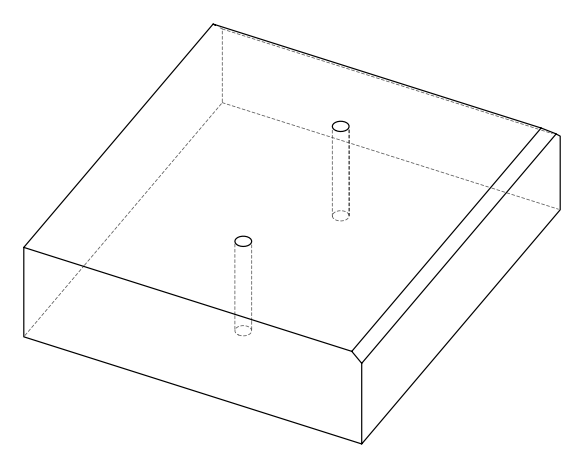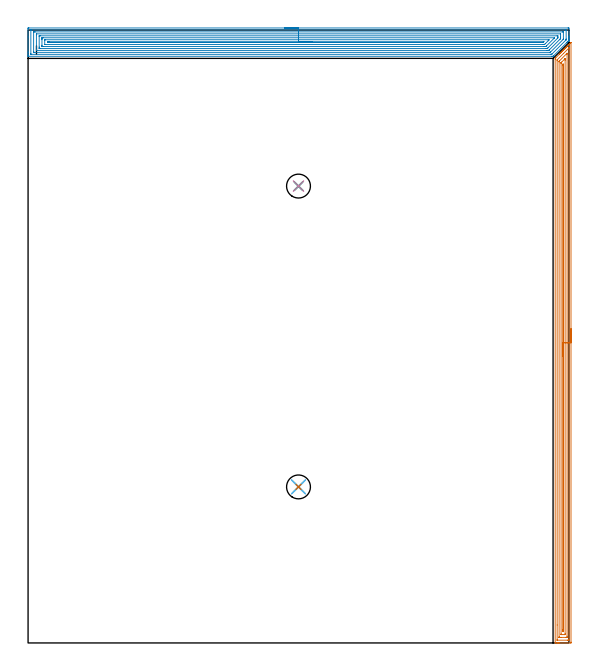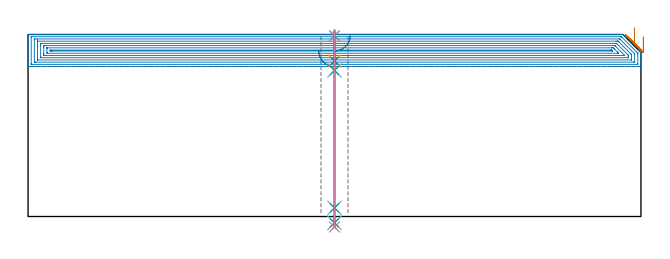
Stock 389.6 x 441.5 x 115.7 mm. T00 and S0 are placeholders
(PLAN: 10 operations, 7 tool changes, 44.6 min)
(1 AREA_MILL | FG_CHAMFER_SURFACE | UGT0205_001 | 17.23 min | 28485 mm3)
(2 AREA_MILL_1 | FG_CHAMFER_SURFACE_1 | UGT0205_001 | 24.96 min | 80184 mm3)
(3 SPOT_DRILL | STEP1HOLE | NXT0321_9005460120000 | 0.03 min | 6 mm3)
(4 SPOT_DRILL_1 | STEP1HOLE_1 | NXT0321_9005460120000 | 0.03 min | 2 mm3)
(5 DRILL_BLIND_HOLE_INTO_CENTER | STEP1HOLE | NXT0301_083 | 0.08 min | 1517 mm3)
(6 GUN_DRILL_THROUGH_HOLE | STEP1HOLE | UGT0307_008 | 0.58 min | 9487 mm3)
(7 DRILL_TO_ENLARGE_THROUGH_HOLE | STEP1HOLE | UGT0301_243 | 0.5 min | 15827 mm3)
(8 DRILL_BLIND_HOLE_INTO_CENTER_1 | STEP1HOLE_1 | NXT0301_083 | 0.08 min | 1515 mm3)
(9 GUN_DRILL_THROUGH_HOLE_1 | STEP1HOLE_1 | UGT0307_008 | 0.58 min | 9487 mm3)
(10 DRILL_TO_ENLARGE_THROUGH_HOLE_1 | STEP1HOLE_1 | UGT0301_243 | 0.5 min | 15829 mm3)
(TOOL UGT0205_001 | Chamfer Mill 20 x 3 x 45 deg. | D20 FL50 Z2)
(TOOL NXT0321_9005460120000 | NC Spot Drill, 142deg, 12mm, Carbide, Uncoated | D12 PA142 FL30 Z2)
(TOOL NXT0301_083 | Carbide Drill 11.2mm [860.1-1120-056A1-MM 2214] | D11.2 PA140 FL72 Z2)
(TOOL UGT0307_008 | Gun Drill 11 mm | D11 PA130 FL24 Z1)
(TOOL UGT0301_243 | Twist Drill 17.2 mm | D17.2 PA118 FL130 Z2)
(OP 1 AREA_MILL)
G17 G21 G94 G90
T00 M6
G54
G17 G0 G90 X391.1 Y226.25 S1061 M3
G43 Z125.7 H0
Z114.3
G94 G1 Y226.212 Z113.428 F250.
Y226.098 Z112.564
Y225.909 Z111.712
Y225.647 Z110.88
Y225.313 Z110.074
Y224.91 Z109.3
Y224.441 Z108.564
Y223.91 Z107.872
Y223.321 Z107.229
Y222.678 Z106.64
Y221.986 Z106.108
Y221.25 Z105.64
Y220.476 Z105.237
Y219.67 Z104.903
Y218.838 Z104.641
Y217.986 Z104.452
Y217.122 Z104.338
Y216.25 Z104.3
Y0.612
X391.095 Y0.144 Z104.303
X391.092 Y0.01 Z104.306
X390.953 Y0. Z104.444
X382.762 Z112.632
X382.208 Z113.189
X381.882 Z113.514
X381.328 Z114.068
X381.003 Z114.392
X380.013 Z115.387
X379.706 Y0.01 Z115.693
X379.7 Y0.165 Z115.7
Y420.28
X379.706 Y421.101 Z115.692
X379.775 Y421.173 Z115.624
X380.123 Y421.524 Z115.274
X382.762 Y424.163 Z112.634
X382.897 Y424.298 Z112.5
X383.063 Y424.464 Z112.334
X383.201 Y424.603 Z112.194
X383.344 Y424.745 Z112.054
X383.496 Y424.897 Z111.901
X383.641 Y425.043 Z111.754
X383.79 Y425.191 Z111.608
X383.93 Y425.331 Z111.468
X384.081 Y425.483 Z111.314
X384.566 Y425.966 Z110.834
X384.832 Y426.233 Z110.566
X384.96 Y426.362 Z110.436
X385.32 Y426.72 Z110.08
X385.487 Y426.887 Z109.913
X385.725 Y427.126 Z109.673
X385.84 Y427.241 Z109.556
X386.408 Y427.808 Z108.992
X386.618 Y428.019 Z108.78
X386.719 Y428.121 Z108.677
X387.159 Y428.559 Z108.24
X387.599 Y429. Z107.798
X387.809 Y429.209 Z107.59
X387.844 Y429.244 Z107.555
X388.478 Y429.88 Z106.918
X388.686 Y430.086 Z106.714
X389.357 Y430.759 Z106.039
X389.527 Y430.927 Z105.873
X389.595 Y430.995 Z105.805
X390.237 Y431.638 Z105.16
X390.369 Y431.769 Z105.031
X390.488 Y431.888 Z104.912
X390.677 Y432.078 Z104.721
X390.784 Y432.186 Z104.613
X391.013 Y432.413 Z104.386
X391.043 Y432.443 Z104.356
X391.085 Y432.483 Z104.314
X391.095 Y432.485 Z104.304
X391.1 Y432.483 Z104.3
Y216.25
X389.686 Z105.714
X389.685 Y2.512 Z105.715
X389.684 Y2.398 Z105.716
X389.679 Y2.018 Z105.721
X389.304 Y2.005 Z106.096
X388.918 Y2.002 Z106.482
X388.43 Y2. Z106.97
X381.198 Y2.001 Z114.202
X381.168 Y2.003 Z114.232
X381.137 Y2.009 Z114.263
X381.121 Y2.013 Z114.279
X381.12 Y2.037 Z114.28
X381.115 Y2.284 Z114.285
X381.114 Y12.93 Z114.286
X381.115 Y419.387 Z114.285
X381.117 Y419.777 Z114.283
X381.121 Y419.972 Z114.279
X381.124 Y420.062 Z114.276
X381.169 Y420.111 Z114.231
X381.332 Y420.28 Z114.068
X385.624 Y424.574 Z109.776
X389.461 Y428.411 Z105.939
X389.585 Y428.532 Z105.815
X389.666 Y428.609 Z105.734
X389.677 Y428.617 Z105.723
X389.68 Y428.569 Z105.72
X389.684 Y428.431 Z105.716
X389.685 Y428.316 Z105.715
X389.686 Y428.171 Z105.714
Y216.25
X388.271 Z107.129
Y4.84
X388.269 Y4.184 Z107.131
X388.267 Y4.066 Z107.133
X388.265 Y4.015 Z107.135
X388.212 Y4.007 Z107.188
X388.038 Y4.004 Z107.362
X387.339 Y4. Z108.061
X387.159 Z108.241
X383.822 Z111.578
X382.942 Z112.458
X382.762 Y4.003 Z112.638
X382.581 Y4.008 Z112.819
X382.536 Y4.01 Z112.864
X382.533 Y4.042 Z112.867
X382.53 Y4.105 Z112.87
X382.529 Y4.184 Z112.871
Y4.42 Z112.872
Y418.494 Z112.871
X382.53 Y418.729 Z112.87
X382.535 Y418.967 Z112.865
X382.537 Y419.026 Z112.863
X382.558 Y419.05 Z112.842
X382.611 Y419.108 Z112.789
X382.762 Y419.262 Z112.638
X382.824 Y419.324 Z112.576
X388.245 Y424.745 Z107.155
X388.256 Y424.751 Z107.144
X388.264 Y424.754 Z107.136
X388.266 Y424.745 Z107.134
X388.27 Y424.59 Z107.13
X388.271 Y424.508 Z107.129
Y423.852
Y216.25
X386.857 Z108.543
Y6.862
X386.855 Y6.278 Z108.545
X386.852 Y6.08 Z108.548
X386.851 Y6.018 Z108.549
X386.809 Y6.01 Z108.591
X386.704 Y6.007 Z108.696
X386.279 Y6. Z109.121
X386.249 Z109.151
X384.49 Z110.91
X384.094 Y6.004 Z111.306
X383.996 Y6.007 Z111.404
X383.952 Y6.01 Z111.448
X383.95 Y6.042 Z111.45
X383.947 Y6.131 Z111.453
X383.943 Y6.555 Z111.457
Y417.295
X383.944 Y417.601 Z111.456
X383.947 Y417.895 Z111.453
X383.95 Y417.966 Z111.45
X383.955 Y417.995 Z111.445
X383.973 Y418.016 Z111.427
X384.041 Y418.088 Z111.359
X384.443 Y418.494 Z110.957
X386.254 Y420.306 Z109.146
X386.699 Y420.747 Z108.701
X386.762 Y420.808 Z108.638
X386.847 Y420.886 Z108.553
X386.851 Y420.773 Z108.549
X386.855 Y420.589 Z108.545
X386.857 Y420.28 Z108.543
Y419.693
Y216.25
X385.443 Z109.957
Y9.497
X385.441 Y8.648 Z109.959
X385.44 Y8.608 Z109.96
X385.4 Y8.1 Z110.
X385.361 Y8.648 Z110.039
X385.359 Y8.69 Z110.041
X385.357 Y9.541 Z110.043
X385.358 Y416.796 Z110.042
X385.361 Y416.883 Z110.039
X385.364 Y416.939 Z110.036
X385.373 Y416.963 Z110.027
X385.4 Y416.99 Z110.
X385.436 Y416.709 Z109.964
X385.439 Y416.668 Z109.961
X385.443 Y415.816 Z109.957
Y415.772
Y216.25
Y215.378 Z109.995
Y214.513 Z110.109
Y213.662 Z110.298
Y212.83 Z110.56
Y212.024 Z110.894
Y211.25 Z111.297
Y210.514 Z111.765
Y209.822 Z112.296
Y209.179 Z112.886
Y208.59 Z113.529
Y208.058 Z114.221
Y207.59 Z114.957
Y207.187 Z115.731
Y206.853 Z116.537
Y206.591 Z117.369
Y206.402 Z118.22
Y206.288 Z119.085
Y206.25 Z119.957
G0 Z125.7
M5
M2
(OP 2 AREA_MILL_1)
G17 G21 G94 G90
T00 M6
G54
G17 G0 G90 X184.8 Y443. S1061 M3
G43 Z125.7 H0
Z105.3
G94 G1 X184.838 Z104.428 F250.
X184.952 Z103.563
X185.141 Z102.712
X185.403 Z101.88
X185.737 Z101.074
X186.14 Z100.3
X186.608 Z99.564
X187.14 Z98.872
X187.729 Z98.229
X188.372 Z97.639
X189.064 Z97.108
X189.8 Z96.64
X190.574 Z96.237
X191.38 Z95.903
X192.212 Z95.641
X193.064 Z95.452
X193.928 Z95.338
X194.8 Z95.3
X388.989
X389.4 Y442.996 Z95.302
X389.59 Y442.992 Z95.306
X389.6 Y442.798 Z95.499
Y437.218 Z101.076
Y436.659 Z101.638
Y436.334 Z101.962
Y435.776 Z102.52
Y435.451 Z102.844
Y434.801 Z103.499
Y434.392 Z103.907
Y434.148 Z104.145
X389.599 Y434.007 Z104.282
X389.594 Y433.996 Z104.293
X389.586 Y433.981 Z104.308
X389.436 Y433.835 Z104.463
X389.286 Y433.684 Z104.612
X389.137 Y433.536 Z104.762
X388.989 Y433.388 Z104.91
X388.844 Y433.242 Z105.054
X388.7 Y433.099 Z105.199
X388.543 Y432.942 Z105.356
X388.402 Y432.8 Z105.496
X388.262 Y432.661 Z105.636
X388.096 Y432.495 Z105.802
X387.96 Y432.358 Z105.938
X378.681 Y423.081 Z115.219
X378.275 Y422.677 Z115.621
X378.201 Y422.606 Z115.692
X377.383 Y422.6 Z115.7
X0.164
X0.008 Y422.602 Z115.688
X0. Y422.614 Z115.676
Y422.954 Z115.346
Y423.315 Z114.985
Y423.964 Z114.33
Y425.173 Z113.124
Y425.732 Z112.563
Y436.497 Z101.8
Y442.24 Z96.057
X0.003 Y442.519 Z95.778
X0.009 Y442.992 Z95.306
X0.13 Y442.995 Z95.303
X0.611 Y443. Z95.3
X194.8
Y441.586 Z96.714
X387.255 Y441.585 Z96.715
X387.59 Y441.579 Z96.721
X387.594 Y441.472 Z96.828
X387.599 Y441.244 Z97.056
Y435.059 Z103.241
X387.593 Y434.567 Z103.733
X387.59 Y434.471 Z103.829
X387.539 Y434.401 Z103.899
X387.459 Y434.315 Z103.985
X387.204 Y434.054 Z104.246
X377.383 Y424.232 Z114.068
X377.247 Y424.099 Z114.201
X377.193 Y424.05 Z114.25
X377.165 Y424.026 Z114.274
X377.121 Y424.021 Z114.279
X376.911 Y424.018 Z114.282
X376.49 Y424.014 Z114.286
X376.44
X2.345 Y424.015 Z114.285
X2.01 Y424.021 Z114.279
X2.006 Y424.128 Z114.172
X2.001 Y424.356 Z113.944
Y441.143 Z97.157
X2.009 Y441.536 Z96.764
X2.011 Y441.58 Z96.72
X2.029 Y441.582 Z96.718
X2.08 Y441.584 Z96.716
X2.186 Y441.585 Z96.715
X2.396 Y441.586 Z96.714
X194.8
Y440.172 Z98.128
X385.112 Y440.171 Z98.129
X385.418 Y440.169 Z98.131
X385.519 Y440.166 Z98.134
X385.59 Y440.162 Z98.138
X385.594 Y440.048 Z98.252
X385.598 Y439.869 Z98.431
X385.6 Y439.689 Z98.611
Y435.271 Z103.029
X385.596 Y435.091 Z103.209
X385.59 Y434.971 Z103.329
X385.584 Y434.895 Z103.405
X385.559 Y434.868 Z103.432
X385.418 Y434.718 Z103.582
X376.432 Y425.732 Z112.568
X376.15 Y425.459 Z112.841
X376.128 Y425.439 Z112.861
X376.086 Y425.435 Z112.865
X376.005 Y425.431 Z112.869
X375.903 Y425.429 Z112.871
X4.488
X4.182 Y425.432 Z112.868
X4.081 Y425.434 Z112.866
X4.01 Y425.438 Z112.862
X4.006 Y425.552 Z112.748
X4.002 Y425.732 Z112.568
X4. Y425.911 Z112.389
X4.001 Y440.048 Z98.252
X4.005 Y440.108 Z98.192
X4.01 Y440.155 Z98.145
X4.017 Y440.165 Z98.135
X4.03 Y440.167 Z98.133
X4.182 Y440.169 Z98.131
X4.769 Y440.171 Z98.129
X5.075 Y440.172 Z98.128
X194.8
Y438.757 Z99.543
X383.486
X383.537 Y438.756 Z99.544
X383.574 Y438.753 Z99.547
X383.589 Y438.751 Z99.549
X383.59 Y438.734 Z99.566
X383.596 Y438.534 Z99.766
X383.6 Y438.134 Z100.166
Y436.366 Z101.934
X383.599 Y435.484 Z102.816
X383.597 Y435.451 Z102.849
X383.586 Y435.347 Z102.953
X383.506 Y435.262 Z103.038
X383.382 Y435.133 Z103.167
X383.223 Y434.972 Z103.328
X382.819 Y434.567 Z103.733
X375.597 Y427.346 Z110.954
X375.228 Y426.98 Z111.32
X375.151 Y426.906 Z111.394
X375.102 Y426.863 Z111.437
X375.074 Y426.85 Z111.45
X375.035 Y426.848 Z111.452
X374.704 Y426.844 Z111.456
X374.474 Y426.843 Z111.457
X373.811
X6.114
X6.063 Y426.844 Z111.456
X6.026 Y426.847 Z111.453
X6.012 Y426.849 Z111.451
X6.01 Y426.867 Z111.433
X6.004 Y427.066 Z111.234
X6. Y427.467 Z110.833
Y438.101 Z100.199
X6.006 Y438.527 Z99.773
X6.01 Y438.738 Z99.562
X6.019 Y438.751 Z99.549
X6.045 Y438.753 Z99.547
X6.103 Y438.756 Z99.544
X6.198 Y438.757 Z99.543
X194.8
Y437.343 Z100.957
X381.081
X381.334 Y437.34 Z100.96
X381.502 Y437.336 Z100.964
X381.591 Y437.33 Z100.97
X381.593 Y437.309 Z100.991
X381.596 Y437.218 Z101.082
X381.6 Y436.579 Z101.721
X381.599 Y436.334 Z101.966
X381.595 Y436.015 Z102.285
X381.59 Y435.855 Z102.445
X381.578 Y435.788 Z102.512
X381.544 Y435.75 Z102.55
X381.252 Y435.451 Z102.849
X374.442 Y428.642 Z109.658
X374.178 Y428.382 Z109.918
X374.055 Y428.266 Z110.034
X373.934 Y428.26 Z110.04
X373.811 Y428.259 Z110.041
X373.045 Y428.257 Z110.043
X8.519
X8.266 Y428.26 Z110.04
X8.098 Y428.264 Z110.036
X8.009 Y428.27 Z110.03
X8.007 Y428.292 Z110.008
X8.004 Y428.382 Z109.918
X8. Y429.021 Z109.279
Y429.266 Z109.034
Y436.973 Z101.327
X8.003 Y437.218 Z101.082
X8.006 Y437.297 Z101.003
X8.009 Y437.331 Z100.969
X8.14 Y437.336 Z100.964
X8.393 Y437.342 Z100.958
X8.52 Y437.343 Z100.957
X8.646
X194.8
Y435.929 Z102.371
X379.168 Z102.372
X379.221 Y435.927 Z102.373
X379.252 Y435.925 Z102.375
X379.262 Y435.923 Z102.377
X379.254 Y435.911 Z102.389
X379.226 Y435.876 Z102.424
X379.206 Y435.854 Z102.446
X379.168 Y435.816 Z102.484
X373.502 Y430.149 Z108.151
X373.21 Y429.861 Z108.439
X373.11 Y429.764 Z108.536
X373.031 Y429.69 Z108.61
X372.918 Y429.678 Z108.622
X372.506 Y429.674 Z108.626
X372.026 Y429.672 Z108.628
X371.616 Y429.671 Z108.629
X10.915
X10.432 Y429.673 Z108.627
X10.017 Y429.676 Z108.624
X10.01 Y429.679 Z108.622
X10.004 Y429.69 Z108.61
X10.001 Y430.149 Z108.151
X10. Y430.577 Z107.723
Y434.567 Z103.733
Y434.994 Z103.306
X10.003 Y435.451 Z102.849
X10.009 Y435.869 Z102.431
X10.018 Y435.922 Z102.378
X10.07 Y435.924 Z102.376
X10.19 Y435.927 Z102.373
X10.432 Y435.928 Z102.372
X10.841 Y435.929 Z102.371
X194.8
Y434.515 Z103.785
X374.758 Y434.514 Z103.786
X375.391 Y434.5 Z103.8
X375.087 Y434.188 Z104.112
X374.761 Y433.859 Z104.441
X374.704 Y433.801 Z104.499
X372.82 Y431.916 Z106.384
X372.423 Y431.523 Z106.777
X372.026 Y431.133 Z107.167
X371.967 Y431.091 Z107.209
X371.133 Y431.086 Z107.214
X371.08 Y431.085 Z107.215
X12.164 Y431.086 Z107.214
X12.031 Y431.092 Z107.208
X12.009 Y431.096 Z107.204
X12.004 Y431.112 Z107.188
X12.001 Y431.131 Z107.169
Y433.898 Z104.402
X12.005 Y434.114 Z104.186
X12.017 Y434.508 Z103.792
X12.217 Y434.514 Z103.786
X12.271
X194.8 Y434.515 Z103.785
Y433.101 Z105.199
X371.133 Y433.1 Z105.2
X371.436 Y433.099 Z105.201
X371.522 Y433.097 Z105.203
X371.533 Y433.096 Z105.204
X371.5 Y433.056 Z105.244
X371.428 Y432.978 Z105.322
X371.193 Y432.74 Z105.56
X371.133 Y432.68 Z105.62
X370.972 Y432.53 Z105.77
X370.944 Y432.506 Z105.794
X370.911 Y432.504 Z105.796
X370.838 Y432.501 Z105.799
X370.544 Y432.5 Z105.8
X370.24
X14.896
X14.303 Y432.503 Z105.797
X14.003 Y432.507 Z105.793
X14. Y432.8 Z105.5
X14.003 Y433.093 Z105.207
X14.594 Y433.099 Z105.201
X14.896 Y433.1 Z105.2
X15.485
X194.8 Y433.101 Z105.199
X195.672 Z105.238
X196.536 Z105.351
X197.388 Z105.54
X198.22 Z105.803
X199.026 Z106.136
X199.8 Z106.539
X200.536 Z107.008
X201.228 Z107.539
X201.871 Z108.128
X202.46 Z108.772
X202.992 Z109.464
X203.46 Z110.199
X203.863 Z110.973
X204.197 Z111.779
X204.459 Z112.611
X204.648 Z113.463
X204.762 Z114.328
X204.8 Z115.199
G0 Z125.7
M5
M2
(OP 3 SPOT_DRILL)
G17 G21 G94 G90
T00 M6
G54
G17 G0 G90 X194.8 Y112.4 S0 M3
G43 Z125.7 H0
G94 G81 G98 Z114.96 F250. R118.7
G80
M5
M2
(OP 4 SPOT_DRILL_1)
G17 G21 G94 G90
T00 M6
G54
G17 G0 G90 X194.8 Y329.1 S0 M3
G43 Z125.7 H0
G94 G81 G98 Z114.96 F250. R118.7
G80
M5
M2
(OP 5 DRILL_BLIND_HOLE_INTO_CENTER)
G17 G21 G94 G90
T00 M6
G54
G17 G0 G90 X194.8 Y112.4 S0 M3
G43 Z125.7 H1
G94 G81 G98 Z98.9 F250. R117.7
G80
M5
M2
(OP 6 GUN_DRILL_THROUGH_HOLE)
G17 G21 G94 G90
T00 M6
G54
G17 G0 G90 X194.8 Y112.4 M8
G43 Z125.7 H0
Z111.867
S716 M3
G94 G1 Z92.837 F125. M26
G4 X.084
Z5.5 F250.
G4 X.084
Z-4.065 F125.
G4 X.084
M5
M9
G0 Z111.867
Z125.7
M2
(OP 7 DRILL_TO_ENLARGE_THROUGH_HOLE)
G17 G21 G94 G90
T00 M6
G54
G17 G0 G90 X194.8 Y112.4 S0 M3
G43 Z125.7 H0
G94 G73 G98 Z-6.667 F250. Q15.296 R117.7
G80
M5
M2
(OP 8 DRILL_BLIND_HOLE_INTO_CENTER_1)
G17 G21 G94 G90
T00 M6
G54
G17 G0 G90 X194.8 Y329.1 S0 M3
G43 Z125.7 H1
G94 G81 G98 Z98.9 F250. R117.7
G80
M5
M2
(OP 9 GUN_DRILL_THROUGH_HOLE_1)
G17 G21 G94 G90
T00 M6
G54
G17 G0 G90 X194.8 Y329.1 M8
G43 Z125.7 H0
Z111.867
S716 M3
G94 G1 Z92.837 F125. M26
G4 X.084
Z5.5 F250.
G4 X.084
Z-4.065 F125.
G4 X.084
M5
M9
G0 Z111.867
Z125.7
M2
(OP 10 DRILL_TO_ENLARGE_THROUGH_HOLE_1)
G17 G21 G94 G90
T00 M6
G54
G17 G0 G90 X194.8 Y329.1 S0 M3
G43 Z125.7 H0
G94 G73 G98 Z-6.667 F250. Q15.296 R117.7
G80
M5
M2
